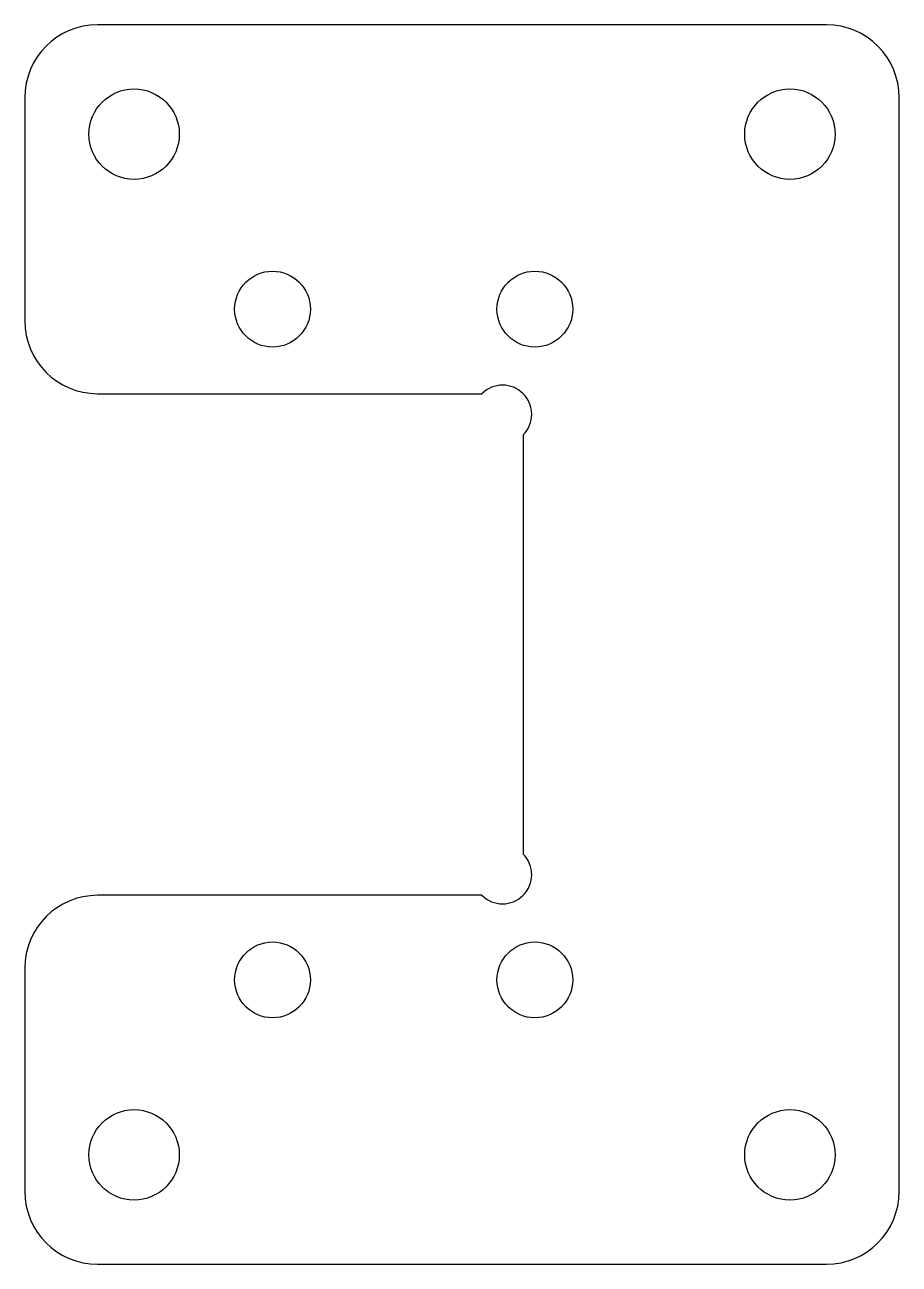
# Model space of a CAD drawing. Header units: millimetres. Extents: x -189.9 to -129.9, y 641.7 to 726.7.
import ezdxf

# ---------------------------------------------------------------- set-up
doc = ezdxf.new("R2010")
doc.units = ezdxf.units.MM
doc.layers.get('0').update_dxf_attribs({"linetype": 'CONTINUOUS'})

msp = doc.modelspace()

# ---------------------------------------------------------------- linework, layer by layer
for p, q in [((-134.898, 726.704, 0), (-184.898, 726.704, 0)), ((-134.898, 726.704), (-184.898, 726.704)), ((-189.898, 721.704, 0), (-189.898, 706.404, 0)), ((-189.898, 721.704), (-189.898, 706.404)), ((-129.898, 646.704, 0), (-129.898, 721.704, 0)), ((-129.898, 646.704), (-129.898, 721.704)), ((-184.898, 701.404, 0), (-158.526, 701.404, 0)), ((-184.898, 701.404), (-158.526, 701.404)), ((-155.698, 698.576, 0), (-155.698, 669.833, 0)), ((-155.698, 698.576), (-155.698, 669.833)), ((-158.526, 667.004, 0), (-184.898, 667.004, 0)), ((-158.526, 667.004), (-184.898, 667.004)), ((-189.898, 662.004, 0), (-189.898, 646.704, 0)), ((-189.898, 662.004), (-189.898, 646.704)), ((-184.898, 641.704, 0), (-134.898, 641.704, 0)), ((-184.898, 641.704), (-134.898, 641.704))]:
    msp.add_line(p, q)
for centre, radius in [((-182.398, 719.204, 0), 3.1), ((-182.398, 719.204), 3.1), ((-137.398, 719.204, 0), 3.1), ((-137.398, 719.204), 3.1), ((-172.898, 707.204, 0), 2.6), ((-172.898, 707.204), 2.6), ((-154.898, 707.204, 0), 2.6), ((-154.898, 707.204), 2.6), ((-172.898, 661.204, 0), 2.6), ((-172.898, 661.204), 2.6), ((-154.898, 661.204, 0), 2.6), ((-154.898, 661.204), 2.6), ((-182.398, 649.204, 0), 3.1), ((-182.398, 649.204), 3.1), ((-137.398, 649.204, 0), 3.1), ((-137.398, 649.204), 3.1)]:
    msp.add_circle(centre, radius)
for centre, radius, start, end in [((-184.898, 721.704, 0), 5, 90, 180), ((-184.898, 721.704), 5, 90, 180), ((-134.898, 721.704, 0), 5, 0, 90), ((-134.898, 721.704), 5, 0, 90), ((-184.898, 706.404, 0), 5, 180, 270), ((-184.898, 706.404), 5, 180, 270), ((-157.112, 699.99, 0), 2, -45, 135), ((-157.112, 699.99), 2, -45, 135), ((-157.112, 668.419, 0), 2, -135, 45), ((-157.112, 668.419), 2, -135, 45), ((-184.898, 662.004, 0), 5, 90, 180), ((-184.898, 662.004), 5, 90, 180), ((-184.898, 646.704, 0), 5, 180, 270), ((-184.898, 646.704), 5, 180, 270), ((-134.898, 646.704, 0), 5, -90, 0), ((-134.898, 646.704), 5, -90, 0)]:
    msp.add_arc(centre, radius, start, end)

doc.saveas('drawing.dxf')
